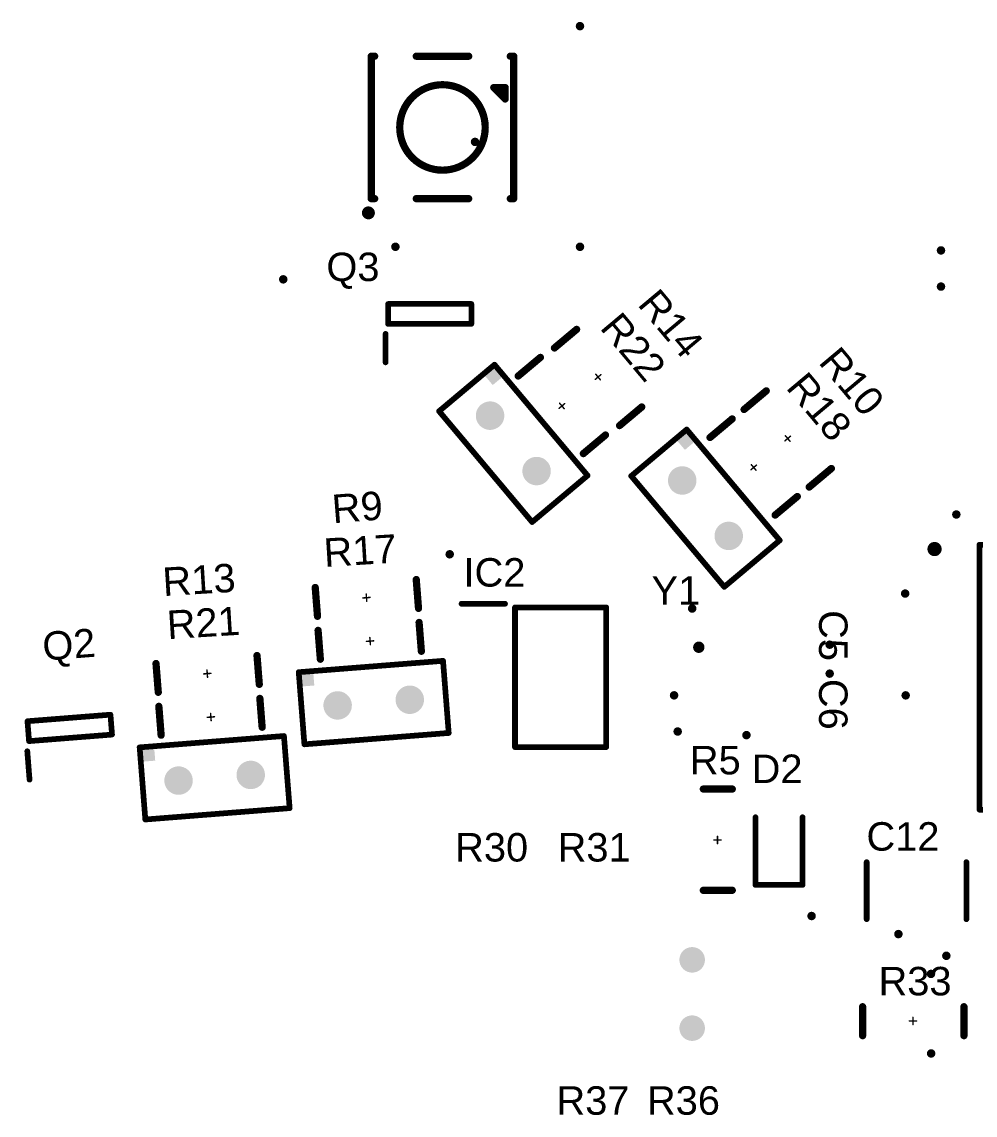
# Model space of a CAD drawing. Header units: millimetres. Extents: x -1.51 to 1.5, y -0.18 to 3.28.
# Drawn here: x -1.506 to -0.189, y 1.75 to 3.261 of the extents above; entities that cross this region are included whole.
import ezdxf

# ---------------------------------------------------------------- set-up
doc = ezdxf.new("R2010")
doc.units = ezdxf.units.MM
doc.header["$MEASUREMENT"] = 0
for name, color, linetype in [('PadHoleLayer', 156, 'Continuous'), ('TopOverlay', 2, 'Continuous'), ('ViaHoleLayer', 16, 'Continuous')]:
    doc.layers.add(name, color=color, linetype=linetype)
doc.styles.add('Arial', font='', dxfattribs={"height": 0.2})
doc.styles.get('Arial').set_extended_font_data('Arial')

# ---------------------------------------------------------------- blocks, each defined once
blk = doc.blocks.new('RESISTOR_0603_1')
at = {"layer": 'TopOverlay'}
for points, const_width in [([(-0.0695, -0.0204), (-0.0695, 0.0196)], 0.01), ([(0.0705, -0.0204), (0.0705, 0.0196)], 0.01), ([(0.005, 0), (-0.005, 0)], 0.002), ([(0, -0.005), (0, 0.005)], 0.002)]:
    blk.add_lwpolyline(points, dxfattribs=dict(at, const_width=const_width))
for points, const_width in [([(-0.072, 0.0196, 1), (-0.067, 0.0196, 1)], 0.005), ([(0.068, 0.0196, 1), (0.073, 0.0196, 1)], 0.005), ([(-0.0055, 0, 1), (-0.0045, 0, 1)], 0.001), ([(-0.0005, 0.005, 1), (0.0005, 0.005, 1)], 0.001), ([(0.0045, 0, 1), (0.0055, 0, 1)], 0.001), ([(-0.0005, -0.005, 1), (0.0005, -0.005, 1)], 0.001), ([(-0.072, -0.0204, 1), (-0.067, -0.0204, 1)], 0.005), ([(0.068, -0.0204, 1), (0.073, -0.0204, 1)], 0.005)]:
    blk.add_lwpolyline(points, format="xyb", close=True, dxfattribs=dict(at, const_width=const_width))
blk = doc.blocks.new('LED_0603_6')
at = {"layer": 'TopOverlay', "const_width": 0.00787}
for points in [[(-0.062, 0.0325), (0.0315, 0.0325)], [(-0.062, 0.0325), (-0.062, -0.0325)], [(-0.062, -0.0325), (0.0315, -0.0325)]]:
    blk.add_lwpolyline(points, dxfattribs=at)
at = {"layer": 'TopOverlay', "const_width": 0.00394}
for points in [[(-0.064, 0.0325, 1), (-0.06, 0.0325, 1)], [(-0.064, 0.0325, 1), (-0.06, 0.0325, 1)], [(0.0295, 0.0325, 1), (0.0335, 0.0325, 1)], [(-0.064, -0.0325, 1), (-0.06, -0.0325, 1)], [(-0.064, -0.0325, 1), (-0.06, -0.0325, 1)], [(0.0295, -0.0325, 1), (0.0335, -0.0325, 1)]]:
    blk.add_lwpolyline(points, format="xyb", close=True, dxfattribs=at)
blk = doc.blocks.new('MOTOR_CONNECTOR_12')
at = {"layer": 'PadHoleLayer'}
h = blk.add_hatch(color=156, dxfattribs=at)
edge = h.paths.add_edge_path()
edge.add_arc((-0.0472, 0), 0.0177, 0, 360)
h = blk.add_hatch(color=156, dxfattribs=at)
edge = h.paths.add_edge_path()
edge.add_arc((0.0472, 0), 0.0177, 0, 360)
blk = doc.blocks.new('ABM10W240000MHZ8K1ZT3_13')
at = {"layer": 'TopOverlay', "const_width": 0.00787}
for points in [[(-0.0354, -0.0458, -1), (-0.0276, -0.0458)], [(-0.0275, -0.0458, -1), (-0.0354, -0.0458)]]:
    blk.add_lwpolyline(points, format="xyb", dxfattribs=at)
at = {"layer": 'TopOverlay', "const_width": 0.00394}
for points in [[(-0.0374, -0.0458, 1), (-0.0335, -0.0458, 1)], [(-0.0374, -0.0458, 1), (-0.0335, -0.0458, 1)], [(-0.0296, -0.0458, 1), (-0.0256, -0.0458, 1)], [(-0.0295, -0.0458, 1), (-0.0256, -0.0458, 1)]]:
    blk.add_lwpolyline(points, format="xyb", close=True, dxfattribs=at)
blk = doc.blocks.new('ST_1KL3A_17')
at = {"layer": 'PadHoleLayer'}
h = blk.add_hatch(color=156, dxfattribs=at)
edge = h.paths.add_edge_path()
edge.add_arc((-0.05, 0), 0.0197, 0, 360)
h = blk.add_hatch(color=156, dxfattribs=at)
edge = h.paths.add_edge_path()
edge.add_arc((0.05, 0), 0.0197, 0, 360)
at = {"layer": 'TopOverlay'}
blk.add_hatch(color=2, dxfattribs=at).paths.add_polyline_path([(-0.1, 0.03), (-0.08, 0.03), (-0.08, 0.05), (-0.1, 0.05)])
at = {"layer": 'TopOverlay', "const_width": 0.00787}
for points in [[(-0.1, 0.05), (0.1, 0.05)], [(-0.1, -0.05), (-0.1, 0.05)], [(0.1, -0.05), (0.1, 0.05)], [(-0.1, -0.05), (0.1, -0.05)]]:
    blk.add_lwpolyline(points, dxfattribs=at)
at = {"layer": 'TopOverlay', "const_width": 0.00394}
for points in [[(-0.102, 0.05, 1), (-0.098, 0.05, 1)], [(-0.102, 0.05, 1), (-0.098, 0.05, 1)], [(0.098, 0.05, 1), (0.102, 0.05, 1)], [(0.098, 0.05, 1), (0.102, 0.05, 1)], [(-0.102, -0.05, 1), (-0.098, -0.05, 1)], [(-0.102, -0.05, 1), (-0.098, -0.05, 1)], [(0.098, -0.05, 1), (0.102, -0.05, 1)], [(0.098, -0.05, 1), (0.102, -0.05, 1)]]:
    blk.add_lwpolyline(points, format="xyb", close=True, dxfattribs=at)
blk = doc.blocks.new('ST_1KL3A_18')
at = {"layer": 'PadHoleLayer'}
h = blk.add_hatch(color=156, dxfattribs=at)
edge = h.paths.add_edge_path()
edge.add_arc((-0.05, 0), 0.0197, 0, 360)
h = blk.add_hatch(color=156, dxfattribs=at)
edge = h.paths.add_edge_path()
edge.add_arc((0.05, 0), 0.0197, 0, 360)
at = {"layer": 'TopOverlay'}
blk.add_hatch(color=2, dxfattribs=at).paths.add_polyline_path([(-0.1, 0.03), (-0.08, 0.03), (-0.08, 0.05), (-0.1, 0.05)])
at = {"layer": 'TopOverlay', "const_width": 0.00787}
for points in [[(-0.1, 0.05), (0.1, 0.05)], [(-0.1, 0.05), (-0.1, -0.05)], [(0.1, 0.05), (0.1, -0.05)], [(-0.1, -0.05), (0.1, -0.05)]]:
    blk.add_lwpolyline(points, dxfattribs=at)
at = {"layer": 'TopOverlay', "const_width": 0.00394}
for points in [[(-0.102, 0.05, 1), (-0.098, 0.05, 1)], [(-0.102, 0.05, 1), (-0.098, 0.05, 1)], [(0.098, 0.05, 1), (0.102, 0.05, 1)], [(0.098, 0.05, 1), (0.102, 0.05, 1)], [(-0.102, -0.05, 1), (-0.098, -0.05, 1)], [(-0.102, -0.05, 1), (-0.098, -0.05, 1)], [(0.098, -0.05, 1), (0.102, -0.05, 1)], [(0.098, -0.05, 1), (0.102, -0.05, 1)]]:
    blk.add_lwpolyline(points, format="xyb", close=True, dxfattribs=at)
blk = doc.blocks.new('RESISTOR_0603_27')
at = {"layer": 'TopOverlay'}
for points, const_width in [([(-0.0695, -0.0204), (-0.0695, 0.0196)], 0.01), ([(0.0705, -0.0204), (0.0705, 0.0196)], 0.01), ([(-0.005, 0), (0.005, 0)], 0.002), ([(0, -0.005), (0, 0.005)], 0.002)]:
    blk.add_lwpolyline(points, dxfattribs=dict(at, const_width=const_width))
for points, const_width in [([(-0.072, 0.0196, 1), (-0.067, 0.0196, 1)], 0.005), ([(0.068, 0.0196, 1), (0.073, 0.0196, 1)], 0.005), ([(-0.0055, 0, 1), (-0.0045, 0, 1)], 0.001), ([(-0.0005, 0.005, 1), (0.0005, 0.005, 1)], 0.001), ([(0.0045, 0, 1), (0.0055, 0, 1)], 0.001), ([(-0.0005, -0.005, 1), (0.0005, -0.005, 1)], 0.001), ([(-0.072, -0.0204, 1), (-0.067, -0.0204, 1)], 0.005), ([(0.068, -0.0204, 1), (0.073, -0.0204, 1)], 0.005)]:
    blk.add_lwpolyline(points, format="xyb", close=True, dxfattribs=dict(at, const_width=const_width))
blk = doc.blocks.new('RESISTOR_0603_38')
at = {"layer": 'TopOverlay'}
for points, const_width in [([(-0.0695, 0.0196), (-0.0695, -0.0204)], 0.01), ([(0.0705, 0.0196), (0.0705, -0.0204)], 0.01), ([(0.005, 0), (-0.005, 0)], 0.002), ([(0, 0.005), (0, -0.005)], 0.002)]:
    blk.add_lwpolyline(points, dxfattribs=dict(at, const_width=const_width))
for points, const_width in [([(-0.072, 0.0196, 1), (-0.067, 0.0196, 1)], 0.005), ([(0.068, 0.0196, 1), (0.073, 0.0196, 1)], 0.005), ([(-0.0055, 0, 1), (-0.0045, 0, 1)], 0.001), ([(-0.0005, 0.005, 1), (0.0005, 0.005, 1)], 0.001), ([(0.0045, 0, 1), (0.0055, 0, 1)], 0.001), ([(-0.0005, -0.005, 1), (0.0005, -0.005, 1)], 0.001), ([(-0.072, -0.0204, 1), (-0.067, -0.0204, 1)], 0.005), ([(0.068, -0.0204, 1), (0.073, -0.0204, 1)], 0.005)]:
    blk.add_lwpolyline(points, format="xyb", close=True, dxfattribs=dict(at, const_width=const_width))
blk = doc.blocks.new('RESISTOR_0603_41')
at = {"layer": 'TopOverlay'}
for points, const_width in [([(-0.0695, 0.0196), (-0.0695, -0.0204)], 0.01), ([(0.0705, 0.0196), (0.0705, -0.0204)], 0.01), ([(0.005, 0), (-0.005, 0)], 0.002), ([(0, 0.005), (0, -0.005)], 0.002)]:
    blk.add_lwpolyline(points, dxfattribs=dict(at, const_width=const_width))
for points, const_width in [([(-0.072, 0.0196, 1), (-0.067, 0.0196, 1)], 0.005), ([(0.068, 0.0196, 1), (0.073, 0.0196, 1)], 0.005), ([(-0.0055, 0, 1), (-0.0045, 0, 1)], 0.001), ([(-0.0005, 0.005, 1), (0.0005, 0.005, 1)], 0.001), ([(0.0045, 0, 1), (0.0055, 0, 1)], 0.001), ([(-0.0005, -0.005, 1), (0.0005, -0.005, 1)], 0.001), ([(-0.072, -0.0204, 1), (-0.067, -0.0204, 1)], 0.005), ([(0.068, -0.0204, 1), (0.073, -0.0204, 1)], 0.005)]:
    blk.add_lwpolyline(points, format="xyb", close=True, dxfattribs=dict(at, const_width=const_width))
blk = doc.blocks.new('RESISTOR_0603_42')
at = {"layer": 'TopOverlay'}
for points, const_width in [([(-0.0695, -0.0204), (-0.0695, 0.0196)], 0.01), ([(0.0705, -0.0204), (0.0705, 0.0196)], 0.01), ([(0.005, 0), (-0.005, 0)], 0.002), ([(0, -0.005), (0, 0.005)], 0.002)]:
    blk.add_lwpolyline(points, dxfattribs=dict(at, const_width=const_width))
for points, const_width in [([(-0.072, 0.0196, 1), (-0.067, 0.0196, 1)], 0.005), ([(0.068, 0.0196, 1), (0.073, 0.0196, 1)], 0.005), ([(-0.0055, 0, 1), (-0.0045, 0, 1)], 0.001), ([(-0.0005, 0.005, 1), (0.0005, 0.005, 1)], 0.001), ([(0.0045, 0, 1), (0.0055, 0, 1)], 0.001), ([(-0.0005, -0.005, 1), (0.0005, -0.005, 1)], 0.001), ([(-0.072, -0.0204, 1), (-0.067, -0.0204, 1)], 0.005), ([(0.068, -0.0204, 1), (0.073, -0.0204, 1)], 0.005)]:
    blk.add_lwpolyline(points, format="xyb", close=True, dxfattribs=dict(at, const_width=const_width))
blk = doc.blocks.new('RESISTOR_0603_45')
at = {"layer": 'TopOverlay'}
for points, const_width in [([(-0.0695, -0.0204), (-0.0695, 0.0196)], 0.01), ([(0.0705, -0.0204), (0.0705, 0.0196)], 0.01), ([(-0.005, 0), (0.005, 0)], 0.002), ([(0, -0.005), (0, 0.005)], 0.002)]:
    blk.add_lwpolyline(points, dxfattribs=dict(at, const_width=const_width))
for points, const_width in [([(-0.072, 0.0196, 1), (-0.067, 0.0196, 1)], 0.005), ([(0.068, 0.0196, 1), (0.073, 0.0196, 1)], 0.005), ([(-0.0055, 0, 1), (-0.0045, 0, 1)], 0.001), ([(-0.0005, 0.005, 1), (0.0005, 0.005, 1)], 0.001), ([(0.0045, 0, 1), (0.0055, 0, 1)], 0.001), ([(-0.0005, -0.005, 1), (0.0005, -0.005, 1)], 0.001), ([(-0.072, -0.0204, 1), (-0.067, -0.0204, 1)], 0.005), ([(0.068, -0.0204, 1), (0.073, -0.0204, 1)], 0.005)]:
    blk.add_lwpolyline(points, format="xyb", close=True, dxfattribs=dict(at, const_width=const_width))
blk = doc.blocks.new('RESISTOR_0603_46')
at = {"layer": 'TopOverlay'}
for points, const_width in [([(-0.0695, 0.0196), (-0.0695, -0.0204)], 0.01), ([(0.0705, 0.0196), (0.0705, -0.0204)], 0.01), ([(-0.005, 0), (0.005, 0)], 0.002), ([(0, 0.005), (0, -0.005)], 0.002)]:
    blk.add_lwpolyline(points, dxfattribs=dict(at, const_width=const_width))
for points, const_width in [([(-0.072, 0.0196, 1), (-0.067, 0.0196, 1)], 0.005), ([(0.068, 0.0196, 1), (0.073, 0.0196, 1)], 0.005), ([(-0.0055, 0, 1), (-0.0045, 0, 1)], 0.001), ([(-0.0005, 0.005, 1), (0.0005, 0.005, 1)], 0.001), ([(0.0045, 0, 1), (0.0055, 0, 1)], 0.001), ([(-0.0005, -0.005, 1), (0.0005, -0.005, 1)], 0.001), ([(-0.072, -0.0204, 1), (-0.067, -0.0204, 1)], 0.005), ([(0.068, -0.0204, 1), (0.073, -0.0204, 1)], 0.005)]:
    blk.add_lwpolyline(points, format="xyb", close=True, dxfattribs=dict(at, const_width=const_width))
blk = doc.blocks.new('RESISTOR_0603_49')
at = {"layer": 'TopOverlay'}
for points, const_width in [([(-0.0695, -0.0204), (-0.0695, 0.0196)], 0.01), ([(0.0705, -0.0204), (0.0705, 0.0196)], 0.01), ([(-0.005, 0), (0.005, 0)], 0.002), ([(0, -0.005), (0, 0.005)], 0.002)]:
    blk.add_lwpolyline(points, dxfattribs=dict(at, const_width=const_width))
for points, const_width in [([(-0.072, 0.0196, 1), (-0.067, 0.0196, 1)], 0.005), ([(0.068, 0.0196, 1), (0.073, 0.0196, 1)], 0.005), ([(-0.0055, 0, 1), (-0.0045, 0, 1)], 0.001), ([(-0.0005, 0.005, 1), (0.0005, 0.005, 1)], 0.001), ([(0.0045, 0, 1), (0.0055, 0, 1)], 0.001), ([(-0.0005, -0.005, 1), (0.0005, -0.005, 1)], 0.001), ([(-0.072, -0.0204, 1), (-0.067, -0.0204, 1)], 0.005), ([(0.068, -0.0204, 1), (0.073, -0.0204, 1)], 0.005)]:
    blk.add_lwpolyline(points, format="xyb", close=True, dxfattribs=dict(at, const_width=const_width))
blk = doc.blocks.new('RESISTOR_0603_50')
at = {"layer": 'TopOverlay'}
for points, const_width in [([(-0.0695, 0.0196), (-0.0695, -0.0204)], 0.01), ([(0.0705, 0.0196), (0.0705, -0.0204)], 0.01), ([(-0.005, 0), (0.005, 0)], 0.002), ([(0, 0.005), (0, -0.005)], 0.002)]:
    blk.add_lwpolyline(points, dxfattribs=dict(at, const_width=const_width))
for points, const_width in [([(-0.072, 0.0196, 1), (-0.067, 0.0196, 1)], 0.005), ([(0.068, 0.0196, 1), (0.073, 0.0196, 1)], 0.005), ([(-0.0055, 0, 1), (-0.0045, 0, 1)], 0.001), ([(-0.0005, 0.005, 1), (0.0005, 0.005, 1)], 0.001), ([(0.0045, 0, 1), (0.0055, 0, 1)], 0.001), ([(-0.0005, -0.005, 1), (0.0005, -0.005, 1)], 0.001), ([(-0.072, -0.0204, 1), (-0.067, -0.0204, 1)], 0.005), ([(0.068, -0.0204, 1), (0.073, -0.0204, 1)], 0.005)]:
    blk.add_lwpolyline(points, format="xyb", close=True, dxfattribs=dict(at, const_width=const_width))
blk = doc.blocks.new('RESISTOR_0603_54')
at = {"layer": 'TopOverlay'}
for points, const_width in [([(-0.0695, 0.0196), (-0.0695, -0.0204)], 0.01), ([(0.0705, 0.0196), (0.0705, -0.0204)], 0.01), ([(-0.005, 0), (0.005, 0)], 0.002), ([(0, 0.005), (0, -0.005)], 0.002)]:
    blk.add_lwpolyline(points, dxfattribs=dict(at, const_width=const_width))
for points, const_width in [([(-0.072, 0.0196, 1), (-0.067, 0.0196, 1)], 0.005), ([(0.068, 0.0196, 1), (0.073, 0.0196, 1)], 0.005), ([(-0.0055, 0, 1), (-0.0045, 0, 1)], 0.001), ([(-0.0005, 0.005, 1), (0.0005, 0.005, 1)], 0.001), ([(0.0045, 0, 1), (0.0055, 0, 1)], 0.001), ([(-0.0005, -0.005, 1), (0.0005, -0.005, 1)], 0.001), ([(-0.072, -0.0204, 1), (-0.067, -0.0204, 1)], 0.005), ([(0.068, -0.0204, 1), (0.073, -0.0204, 1)], 0.005)]:
    blk.add_lwpolyline(points, format="xyb", close=True, dxfattribs=dict(at, const_width=const_width))
blk = doc.blocks.new('SOT95P240X120_3N_63')
at = {"layer": 'TopOverlay', "const_width": 0.00787}
for points in [[(-0.0276, 0.061), (-0.0669, 0.061)], [(0.0138, 0.0575), (-0.0138, 0.0575)], [(-0.0138, 0.0575), (-0.0138, -0.0575)], [(0.0138, 0.0575), (0.0138, -0.0575)], [(0.0138, -0.0575), (-0.0138, -0.0575)]]:
    blk.add_lwpolyline(points, dxfattribs=at)
at = {"layer": 'TopOverlay', "const_width": 0.00394}
for points in [[(-0.0689, 0.061, 1), (-0.065, 0.061, 1)], [(-0.0295, 0.061, 1), (-0.0256, 0.061, 1)], [(-0.0157, 0.0575, 1), (-0.0118, 0.0575, 1)], [(-0.0157, 0.0575, 1), (-0.0118, 0.0575, 1)], [(0.0118, 0.0575, 1), (0.0157, 0.0575, 1)], [(0.0118, 0.0575, 1), (0.0157, 0.0575, 1)], [(-0.0157, -0.0575, 1), (-0.0118, -0.0575, 1)], [(-0.0157, -0.0575, 1), (-0.0118, -0.0575, 1)], [(0.0118, -0.0575, 1), (0.0157, -0.0575, 1)], [(0.0118, -0.0575, 1), (0.0157, -0.0575, 1)]]:
    blk.add_lwpolyline(points, format="xyb", close=True, dxfattribs=at)
blk = doc.blocks.new('SOT95P240X120_3N_64')
at = {"layer": 'TopOverlay', "const_width": 0.00787}
for points in [[(-0.0276, 0.061), (-0.0669, 0.061)], [(-0.0138, 0.0575), (-0.0138, -0.0575)], [(0.0138, 0.0575), (-0.0138, 0.0575)], [(0.0138, 0.0575), (0.0138, -0.0575)], [(0.0138, -0.0575), (-0.0138, -0.0575)]]:
    blk.add_lwpolyline(points, dxfattribs=at)
at = {"layer": 'TopOverlay', "const_width": 0.00394}
for points in [[(-0.0689, 0.061, 1), (-0.065, 0.061, 1)], [(-0.0295, 0.061, 1), (-0.0256, 0.061, 1)], [(-0.0157, 0.0575, 1), (-0.0118, 0.0575, 1)], [(-0.0157, 0.0575, 1), (-0.0118, 0.0575, 1)], [(0.0118, 0.0575, 1), (0.0157, 0.0575, 1)], [(0.0118, 0.0575, 1), (0.0157, 0.0575, 1)], [(-0.0157, -0.0575, 1), (-0.0118, -0.0575, 1)], [(-0.0157, -0.0575, 1), (-0.0118, -0.0575, 1)], [(0.0118, -0.0575, 1), (0.0157, -0.0575, 1)], [(0.0118, -0.0575, 1), (0.0157, -0.0575, 1)]]:
    blk.add_lwpolyline(points, format="xyb", close=True, dxfattribs=at)
blk = doc.blocks.new('SOIC127P600X175_8N_71')
at = {"layer": 'TopOverlay', "const_width": 0.00787}
for points in [[(-0.1368, 0.1016), (-0.0768, 0.1016)], [(-0.063, -0.0965), (-0.063, 0.0965)], [(-0.063, 0.0965), (0.063, 0.0965)], [(0.063, -0.0965), (0.063, 0.0965)], [(-0.063, -0.0965), (0.063, -0.0965)]]:
    blk.add_lwpolyline(points, dxfattribs=at)
at = {"layer": 'TopOverlay', "const_width": 0.00394}
for points in [[(-0.1388, 0.1016, 1), (-0.1348, 0.1016, 1)], [(-0.0787, 0.1016, 1), (-0.0748, 0.1016, 1)], [(-0.065, 0.0965, 1), (-0.061, 0.0965, 1)], [(-0.065, 0.0965, 1), (-0.061, 0.0965, 1)], [(0.061, 0.0965, 1), (0.065, 0.0965, 1)], [(0.061, 0.0965, 1), (0.065, 0.0965, 1)], [(-0.065, -0.0965, 1), (-0.061, -0.0965, 1)], [(-0.065, -0.0965, 1), (-0.061, -0.0965, 1)], [(0.061, -0.0965, 1), (0.065, -0.0965, 1)], [(0.061, -0.0965, 1), (0.065, -0.0965, 1)]]:
    blk.add_lwpolyline(points, format="xyb", close=True, dxfattribs=at)
blk = doc.blocks.new('QFP50P1200X1200X160_64N_72')
at = {"layer": 'TopOverlay'}
for points, const_width in [([(-0.2402, 0.1772, 1), (-0.25, 0.1772, 1)], 0.00984), ([(-0.2525, 0.1772, 1), (-0.2475, 0.1772, 1)], 0.00492), ([(-0.2426, 0.1772, 1), (-0.2377, 0.1772, 1)], 0.00492), ([(-0.185, 0.1831, 1), (-0.1811, 0.1831, 1)], 0.00394), ([(-0.185, 0.1831, 1), (-0.1811, 0.1831, 1)], 0.00394), ([(0.1811, 0.1831, 1), (0.185, 0.1831, 1)], 0.00394), ([(0.1811, 0.1831, 1), (0.185, 0.1831, 1)], 0.00394), ([(-0.185, -0.1831, 1), (-0.1811, -0.1831, 1)], 0.00394), ([(-0.185, -0.1831, 1), (-0.1811, -0.1831, 1)], 0.00394), ([(0.1811, -0.1831, 1), (0.185, -0.1831, 1)], 0.00394), ([(0.1811, -0.1831, 1), (0.185, -0.1831, 1)], 0.00394)]:
    blk.add_lwpolyline(points, format="xyb", close=True, dxfattribs=dict(at, const_width=const_width))
at = {"layer": 'TopOverlay', "const_width": 0.00787}
for points in [[(-0.1831, 0.1831), (0.1831, 0.1831)], [(-0.1831, -0.1831), (-0.1831, 0.1831)], [(0.1831, -0.1831), (0.1831, 0.1831)], [(-0.1831, -0.1831), (0.1831, -0.1831)]]:
    blk.add_lwpolyline(points, dxfattribs=at)
blk = doc.blocks.new('WS2812B_74')
at = {"layer": 'TopOverlay'}
for points, const_width in [([(-0.114175, 0.102355, 1), (-0.122055, 0.102355, 1)], 0.01), ([(-0.124555, 0.102355, 1), (-0.119555, 0.102355, 1)], 0.005), ([(-0.116675, 0.102355, 1), (-0.111675, 0.102355, 1)], 0.005), ([(-0.10095, 0.09842, 1), (-0.09595, 0.09842, 1)], 0.005), ([(-0.10095, 0.09842, 1), (-0.09595, 0.09842, 1)], 0.005), ([(-0.10095, 0.093711, 1), (-0.09595, 0.093711, 1)], 0.005), ([(0.0959, 0.09842, 1), (0.1009, 0.09842, 1)], 0.005), ([(0.0959, 0.09842, 1), (0.1009, 0.09842, 1)], 0.005), ([(0.0959, 0.093711, 1), (0.1009, 0.093711, 1)], 0.005), ([(0.059035, -0.000005, 1), (-0.059085, -0.000005, 1)], 0.01), ([(-0.10095, 0.036211, 1), (-0.09595, 0.036211, 1)], 0.005), ([(0.0959, 0.036211, 1), (0.1009, 0.036211, 1)], 0.005), ([(-0.061585, -0.000005, 1), (-0.056585, -0.000005, 1)], 0.005), ([(0.056535, -0.000005, 1), (0.061535, -0.000005, 1)], 0.005), ([(-0.10095, -0.036211, 1), (-0.09595, -0.036211, 1)], 0.005), ([(0.0959, -0.036211, 1), (0.1009, -0.036211, 1)], 0.005), ([(0.052583, -0.07087, 1), (0.057583, -0.07087, 1)], 0.005), ([(0.052583, -0.07087, 1), (0.057583, -0.07087, 1)], 0.005), ([(-0.10095, -0.093711, 1), (-0.09595, -0.093711, 1)], 0.005), ([(0.036835, -0.086615, 1), (0.041835, -0.086615, 1)], 0.005), ([(0.036835, -0.086615, 1), (0.041835, -0.086615, 1)], 0.005), ([(0.052583, -0.08662, 1), (0.057583, -0.08662, 1)], 0.005), ([(0.052583, -0.08662, 1), (0.057583, -0.08662, 1)], 0.005), ([(0.0959, -0.093711, 1), (0.1009, -0.093711, 1)], 0.005), ([(-0.10095, -0.09843, 1), (-0.09595, -0.09843, 1)], 0.005), ([(-0.10095, -0.09843, 1), (-0.09595, -0.09843, 1)], 0.005), ([(0.0959, -0.09843, 1), (0.1009, -0.09843, 1)], 0.005), ([(0.0959, -0.09843, 1), (0.1009, -0.09843, 1)], 0.005)]:
    blk.add_lwpolyline(points, format="xyb", close=True, dxfattribs=dict(at, const_width=const_width))
at = {"layer": 'TopOverlay', "const_width": 0.01}
for points in [[(-0.09845, 0.09842), (-0.09845, 0.093711)], [(-0.09845, 0.09842), (0.0984, 0.09842)], [(0.0984, 0.09842), (0.0984, 0.093711)], [(-0.09845, 0.036211), (-0.09845, -0.036211)], [(0.0984, 0.036211), (0.0984, -0.036211)], [(0.055083, -0.07087), (0.039335, -0.086615)], [(0.055083, -0.07087), (0.055083, -0.08662)], [(-0.09845, -0.093711), (-0.09845, -0.09843)], [(0.039335, -0.086615), (0.055083, -0.08662)], [(0.0984, -0.093711), (0.0984, -0.09843)], [(-0.09845, -0.09843), (0.0984, -0.09843)]]:
    blk.add_lwpolyline(points, dxfattribs=at)
blk = doc.blocks.new('SFH_4550_78')
at = {"layer": 'PadHoleLayer'}
h = blk.add_hatch(color=156, dxfattribs=at)
edge = h.paths.add_edge_path()
edge.add_arc((-0.05, 0), 0.0197, 0, 360)
h = blk.add_hatch(color=156, dxfattribs=at)
edge = h.paths.add_edge_path()
edge.add_arc((0.05, 0), 0.0197, 0, 360)
at = {"layer": 'TopOverlay'}
blk.add_hatch(color=2, dxfattribs=at).paths.add_polyline_path([(-0.1, 0.03), (-0.08, 0.03), (-0.08, 0.05), (-0.1, 0.05)])
at = {"layer": 'TopOverlay', "const_width": 0.00787}
for points in [[(-0.1, 0.05), (0.1, 0.05)], [(-0.1, -0.05), (-0.1, 0.05)], [(0.1, -0.05), (0.1, 0.05)], [(-0.1, -0.05), (0.1, -0.05)]]:
    blk.add_lwpolyline(points, dxfattribs=at)
at = {"layer": 'TopOverlay', "const_width": 0.00394}
for points in [[(-0.102, 0.05, 1), (-0.098, 0.05, 1)], [(-0.102, 0.05, 1), (-0.098, 0.05, 1)], [(0.098, 0.05, 1), (0.102, 0.05, 1)], [(0.098, 0.05, 1), (0.102, 0.05, 1)], [(-0.102, -0.05, 1), (-0.098, -0.05, 1)], [(-0.102, -0.05, 1), (-0.098, -0.05, 1)], [(0.098, -0.05, 1), (0.102, -0.05, 1)], [(0.098, -0.05, 1), (0.102, -0.05, 1)]]:
    blk.add_lwpolyline(points, format="xyb", close=True, dxfattribs=at)
blk = doc.blocks.new('SFH_4550_79')
at = {"layer": 'PadHoleLayer'}
h = blk.add_hatch(color=156, dxfattribs=at)
edge = h.paths.add_edge_path()
edge.add_arc((-0.05, 0), 0.0197, 0, 360)
h = blk.add_hatch(color=156, dxfattribs=at)
edge = h.paths.add_edge_path()
edge.add_arc((0.05, 0), 0.0197, 0, 360)
at = {"layer": 'TopOverlay'}
blk.add_hatch(color=2, dxfattribs=at).paths.add_polyline_path([(-0.1, 0.03), (-0.08, 0.03), (-0.08, 0.05), (-0.1, 0.05)])
at = {"layer": 'TopOverlay', "const_width": 0.00787}
for points in [[(-0.1, 0.05), (0.1, 0.05)], [(-0.1, 0.05), (-0.1, -0.05)], [(0.1, 0.05), (0.1, -0.05)], [(-0.1, -0.05), (0.1, -0.05)]]:
    blk.add_lwpolyline(points, dxfattribs=at)
at = {"layer": 'TopOverlay', "const_width": 0.00394}
for points in [[(-0.102, 0.05, 1), (-0.098, 0.05, 1)], [(-0.102, 0.05, 1), (-0.098, 0.05, 1)], [(0.098, 0.05, 1), (0.102, 0.05, 1)], [(0.098, 0.05, 1), (0.102, 0.05, 1)], [(-0.102, -0.05, 1), (-0.098, -0.05, 1)], [(-0.102, -0.05, 1), (-0.098, -0.05, 1)], [(0.098, -0.05, 1), (0.102, -0.05, 1)], [(0.098, -0.05, 1), (0.102, -0.05, 1)]]:
    blk.add_lwpolyline(points, format="xyb", close=True, dxfattribs=at)
blk = doc.blocks.new('CAPACITOR_0805_96')
at = {"layer": 'TopOverlay', "const_width": 0.00787}
for points in [[(-0.0689, -0.0394), (-0.0689, 0.0394)], [(0.0689, -0.0394), (0.0689, 0.0394)]]:
    blk.add_lwpolyline(points, dxfattribs=at)
at = {"layer": 'TopOverlay', "const_width": 0.00394}
for points in [[(-0.0709, 0.0394, 1), (-0.0669, 0.0394, 1)], [(0.0669, 0.0394, 1), (0.0709, 0.0394, 1)], [(-0.0709, -0.0394, 1), (-0.0669, -0.0394, 1)], [(0.0669, -0.0394, 1), (0.0709, -0.0394, 1)]]:
    blk.add_lwpolyline(points, format="xyb", close=True, dxfattribs=at)

msp = doc.modelspace()

# ---------------------------------------------------------------- hatches: boundary and pattern name
at = {"layer": 'ViaHoleLayer'}
h = msp.add_hatch(color=16, dxfattribs=at)
edge = h.paths.add_edge_path()
edge.add_arc((-0.735, 3.255), 0.00591, 0, 360)
h = msp.add_hatch(color=16, dxfattribs=at)
edge = h.paths.add_edge_path()
edge.add_arc((-0.88, 3.095), 0.00591, 0, 360)
h = msp.add_hatch(color=16, dxfattribs=at)
edge = h.paths.add_edge_path()
edge.add_arc((-0.99, 2.95), 0.00591, 0, 360)
h = msp.add_hatch(color=16, dxfattribs=at)
edge = h.paths.add_edge_path()
edge.add_arc((-0.735, 2.95), 0.00591, 0, 360)
h = msp.add_hatch(color=16, dxfattribs=at)
edge = h.paths.add_edge_path()
edge.add_arc((-0.2362, 2.945), 0.00591, 0, 360)
h = msp.add_hatch(color=16, dxfattribs=at)
edge = h.paths.add_edge_path()
edge.add_arc((-1.145, 2.905), 0.00591, 0, 360)
h = msp.add_hatch(color=16, dxfattribs=at)
edge = h.paths.add_edge_path()
edge.add_arc((-0.2362, 2.895), 0.00591, 0, 360)
h = msp.add_hatch(color=16, dxfattribs=at)
edge = h.paths.add_edge_path()
edge.add_arc((-0.215, 2.58), 0.00591, 0, 360)
h = msp.add_hatch(color=16, dxfattribs=at)
edge = h.paths.add_edge_path()
edge.add_arc((-0.915, 2.525), 0.00591, 0, 360)
h = msp.add_hatch(color=16, dxfattribs=at)
edge = h.paths.add_edge_path()
edge.add_arc((-0.2857, 2.4707), 0.00591, 0, 360)
h = msp.add_hatch(color=16, dxfattribs=at)
edge = h.paths.add_edge_path()
edge.add_arc((-0.58, 2.45), 0.00591, 0, 360)
h = msp.add_hatch(color=16, dxfattribs=at)
edge = h.paths.add_edge_path()
edge.add_arc((-0.39, 2.4), 0.00591, 0, 360)
h = msp.add_hatch(color=16, dxfattribs=at)
edge = h.paths.add_edge_path()
edge.add_arc((-0.39, 2.36), 0.00591, 0, 360)
h = msp.add_hatch(color=16, dxfattribs=at)
edge = h.paths.add_edge_path()
edge.add_arc((-0.605, 2.33), 0.00591, 0, 360)
h = msp.add_hatch(color=16, dxfattribs=at)
edge = h.paths.add_edge_path()
edge.add_arc((-0.285, 2.33), 0.00591, 0, 360)
h = msp.add_hatch(color=16, dxfattribs=at)
edge = h.paths.add_edge_path()
edge.add_arc((-0.6, 2.28), 0.00591, 0, 360)
h = msp.add_hatch(color=16, dxfattribs=at)
edge = h.paths.add_edge_path()
edge.add_arc((-0.505, 2.275), 0.00591, 0, 360)
h = msp.add_hatch(color=16, dxfattribs=at)
edge = h.paths.add_edge_path()
edge.add_arc((-0.415, 2.025), 0.00591, 0, 360)
h = msp.add_hatch(color=16, dxfattribs=at)
edge = h.paths.add_edge_path()
edge.add_arc((-0.295, 2), 0.00591, 0, 360)
h = msp.add_hatch(color=16, dxfattribs=at)
edge = h.paths.add_edge_path()
edge.add_arc((-0.2288, 1.97), 0.00591, 0, 360)
h = msp.add_hatch(color=16, dxfattribs=at)
edge = h.paths.add_edge_path()
edge.add_arc((-0.25, 1.945), 0.00591, 0, 360)
h = msp.add_hatch(color=16, dxfattribs=at)
edge = h.paths.add_edge_path()
edge.add_arc((-0.2498, 1.835), 0.00591, 0, 360)

# ---------------------------------------------------------------- block references
for name, p, rotation in [('WS2812B_74', (-0.925, 3.115), 90), ('SOT95P240X120_3N_63', (-0.9426, 2.8572), 90), ('RESISTOR_0603_45', (-0.71, 2.77), 310), ('RESISTOR_0603_38', (-0.76, 2.73), 130), ('SFH_4550_78', (-0.8271, 2.6783), 310), ('RESISTOR_0603_49', (-0.448, 2.685), 310), ('RESISTOR_0603_41', (-0.495, 2.645), 130), ('ST_1KL3A_17', (-0.5616, 2.5887), 310), ('RESISTOR_0603_50', (-1.03, 2.465), 4.5), ('RESISTOR_0603_42', (-1.025, 2.405), 184.5), ('ABM10W240000MHZ8K1ZT3_13', (-0.525, 2.365), 270), ('RESISTOR_0603_46', (-1.25, 2.36), 4.5), ('ST_1KL3A_18', (-1.02, 2.32), 4.5), ('RESISTOR_0603_1', (-1.245, 2.3), 184.5), ('SOT95P240X120_3N_64', (-1.44, 2.285), 94.5), ('SFH_4550_79', (-1.2398, 2.2161), 4.5), ('RESISTOR_0603_54', (-0.545, 2.13), 90), ('LED_0603_6', (-0.46, 2.13), 90), ('MOTOR_CONNECTOR_12', (-0.58, 1.9172), 270)]:
    msp.add_blockref(name, p, dxfattribs=dict(rotation=rotation))
for name, p in [('QFP50P1200X1200X160_64N_72', (0, 2.355)), ('SOIC127P600X175_8N_71', (-0.7618, 2.355)), ('CAPACITOR_0805_96', (-0.27, 2.06)), ('RESISTOR_0603_27', (-0.275, 1.88))]:
    msp.add_blockref(name, p)

# ---------------------------------------------------------------- texts
at = {"layer": 'TopOverlay', "style": 'Arial'}
for s, p in [('Q3', (-1.0854, 2.9026)), ('IC2', (-0.896, 2.4803)), ('Y1', (-0.6362, 2.4553)), ('R5', (-0.5832, 2.2208)), ('D2', (-0.4978, 2.2088)), ('C12', (-0.3392, 2.1153)), ('R30', (-0.9075, 2.1003)), ('R31', (-0.7659, 2.1003)), ('R33', (-0.3225, 1.9153)), ('R37', (-0.7675, 1.7503)), ('R36', (-0.6425, 1.7503))]:
    msp.add_text(s, height=0.03937, dxfattribs=at).set_placement(p)
for s, rotation, p in [('R14', 310, (-0.6567, 2.87)), ('R22', 310, (-0.7088, 2.8376)), ('R10', 310, (-0.4067, 2.79)), ('R18', 310, (-0.4517, 2.755)), ('R9', 4.5, (-1.0762, 2.5678)), ('R17', 3.5, (-1.0879, 2.5074)), ('R13', 3.5, (-1.3106, 2.4671)), ('R21', 3.5, (-1.3046, 2.4076)), ('C5', 270, (-0.4047, 2.4478)), ('Q2', 4.5, (-1.4762, 2.3778)), ('C6', 270, (-0.4047, 2.3528))]:
    msp.add_text(s, height=0.03937, rotation=rotation, dxfattribs=at).set_placement(p)

doc.saveas('drawing.dxf')
